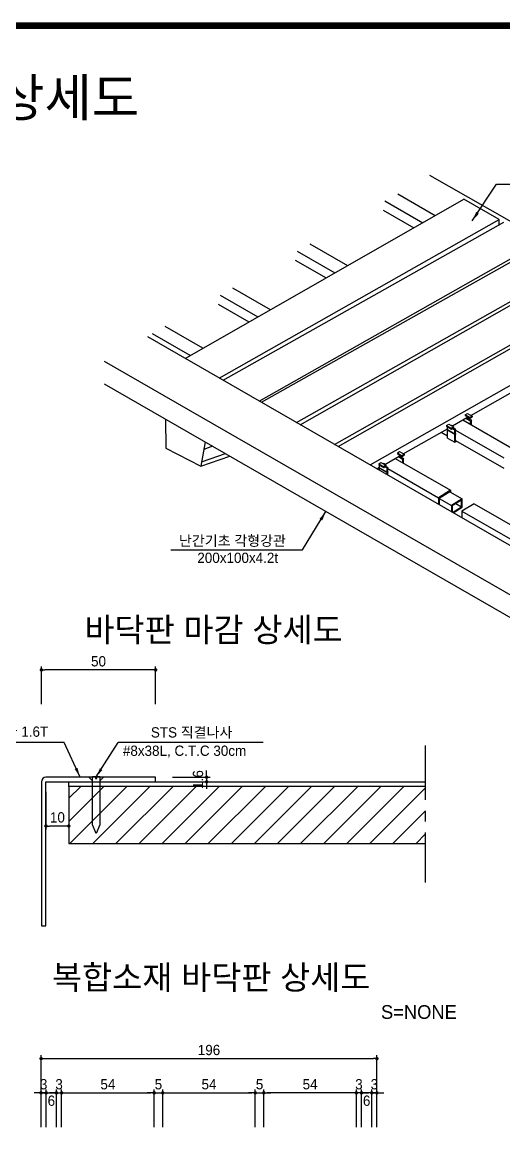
# Model space of a CAD drawing. Header units: millimetres. Extents: x 173610 to 224070, y -281283 to -269403.
# Drawn here: x 203439 to 204844, y -272841 to -269593 of the extents above; entities that cross this region are included whole.
import ezdxf
from ezdxf.enums import TextEntityAlignment as Align

# ---------------------------------------------------------------- set-up
doc = ezdxf.new("R2010")
doc.units = ezdxf.units.MM
doc.linetypes.add('CENTER', pattern=[50.8, 31.75, -6.35, 6.35, -6.35])
for name, color, linetype in [('$.치수선-본선', 140, 'Continuous'), ('CA0021', 7, 'Continuous'), ('CENTER', 1, 'CENTER'), ('CS-DIML', 1, 'Continuous'), ('CX-BORD', 3, 'Continuous'), ('CX-BORD-LIN1', 4, 'Continuous'), ('CX-BORD-TEX1', 7, 'Continuous'), ('CX-BORD-TEX2', 6, 'Continuous'), ('CX-BORD-TEX3', 4, 'Continuous'), ('CZ-TEX1', 6, 'Continuous'), ('DIM01', 1, 'Continuous'), ('DIM1', 1, 'Continuous'), ('DIML', 1, 'Continuous'), ('LD', 1, 'Continuous'), ('TEXT02', 6, 'Continuous'), ('합성목재', 52, 'Continuous')]:
    doc.layers.add(name, color=color, linetype=linetype)
doc.layers.add('BM-BOX', color=7, linetype='Continuous', lineweight=13)
doc.styles.add('MLTMHTXT', font='Dotum_1.TTF')
doc.styles.add('TB_BTXT', font='H2GTRE_1.TTF')
doc.styles.add('TB_TEXT', font='')
doc.styles.add('TEXT', font='Dotum_1.TTF')
doc.styles.add('가는각진제목체', font='가는각진제목체.ttf')
doc.styles.add('돋움', font='Dotum_1.TTF')
doc.styles.get('TB_TEXT').set_extended_font_data('DotumChe')

# ---------------------------------------------------------------- blocks, each defined once
blk = doc.blocks.new('CXBLKA1')
at = {"layer": 'CX-BORD-LIN1', "const_width": 2}
blk.add_lwpolyline([(821, 20), (25, 20), (25, 574), (821, 574)], close=True, dxfattribs=at)
at = {"layer": 'CX-BORD-TEX1', "style": 'TB_BTXT'}
blk.add_attdef('UD_TITLE', text='', height=10, dxfattribs=at).set_placement((423, 553), align=Align.MIDDLE_CENTER)
at = {"layer": 'CX-BORD-TEX1', "style": 'MLTMHTXT', "width": 0.8, "flags": 4}
blk.add_attdef('EI_NAME', (69.69, 43.65), '', height=6, dxfattribs=at)
at = {"layer": 'CX-BORD-TEX1', "style": 'TB_BTXT', "flags": 4}
blk.add_attdef('CI_NAME', text='', height=5, dxfattribs=at).set_placement((85, 28), align=Align.MIDDLE_CENTER)
at = {"layer": 'CX-BORD-TEX2', "style": 'TB_BTXT'}
blk.add_attdef('PI_CNAME', text='', height=5, dxfattribs=at).set_placement((40, 552), align=Align.BOTTOM_LEFT)
blk.add_attdef('UD_SUBTITLE', text='', height=7, dxfattribs=at).set_placement((423, 538), align=Align.MIDDLE_CENTER)
at = {"layer": 'CX-BORD-TEX3', "style": 'TB_BTXT'}
blk.add_attdef('UD_CDNAME', text='', height=4, dxfattribs=at).set_placement((42, 544), align=Align.BOTTOM_LEFT)
at = {"layer": 'CX-BORD-TEX3', "style": 'TB_TEXT'}
for tag, height, p in [('PI_TITLE', 4.5, (243, 50)), ('DC_RNUM4', 3, (320, 52)), ('DC_RDATE4', 3.5, (353, 52.5)), ('DC_RAPP4', 3.5, (510, 52.5)), ('DC_RCHK4', 3.5, (550, 52.5)), ('DC_RDGN4', 3.5, (590, 52.5)), ('UD_CDIST', 4.5, (676, 50)), ('DC_RNUM3', 3, (320, 45)), ('DC_RDATE3', 3.5, (353, 45.4)), ('DC_RAPP3', 3.5, (510, 45.4)), ('DC_RCHK3', 3.5, (550, 45.4)), ('DC_RDGN3', 3.5, (590, 45.4)), ('FI_NAME', 4.5, (781, 44.87)), ('PI_CDNAME', 4.5, (243, 38)), ('DC_RNUM2', 3, (320, 38)), ('DC_RDATE2', 3.5, (353, 38.5)), ('DC_RAPP2', 3.5, (510, 38.5)), ('DC_RCHK2', 3.5, (550, 38.5)), ('DC_RDGN2', 3.5, (590, 38.5)), ('DA_HSCALE', 4.5, (658.5, 38)), ('DA_VSCALE', 4.5, (693, 38)), ('DI_TITLE', 4.5, (781, 37.87)), ('DC_RNUM1', 3, (320, 31)), ('DC_RDATE1', 3.5, (353, 31.5)), ('DC_RAPP1', 3.5, (510, 31.5)), ('DC_RCHK1', 3.5, (550, 31.5)), ('DC_RDGN1', 3.5, (590, 31.5)), ('DI_SUBTITLE', 3.5, (781, 30.87)), ('PA_CCLASS', 4.5, (204, 26.5)), ('PI_STAGE', 4.5, (283, 26.5)), ('DI_DRWNO', 4.5, (676, 26.5))]:
    blk.add_attdef(tag, text='', height=height, dxfattribs=at).set_placement(p, align=Align.MIDDLE_CENTER)
for tag, p in [('DC_RDES4', (377, 52.5)), ('DC_RDES3', (377, 45.4)), ('DC_RDES2', (377, 38.5)), ('DC_RDES1', (377, 31.5))]:
    blk.add_attdef(tag, text='', height=3.5, dxfattribs=at).set_placement(p, align=Align.MIDDLE_LEFT)
at = {"layer": 'CX-BORD-TEX3', "style": 'TB_TEXT', "flags": 1}
for tag, p in [('PI_ID', (24, 16)), ('PI_CCODE', (31, 16)), ('PA_DSDATE', (47, 16)), ('PA_DEDATE', (64, 16)), ('PA_CSDATE', (81, 16)), ('PA_CEDATE', (98, 16)), ('PA_CFDATE', (114, 16)), ('EI_ENAME', (132, 16)), ('EI_DEPT', (146, 16)), ('EI_PERSON', (158, 16)), ('EI_EMAIL', (174, 16)), ('CI_CATEG', (189, 16)), ('CI_ROLE', (204, 16)), ('CI_ONAME', (216, 16)), ('CI_ADDR', (232, 16)), ('CI_TEL', (246, 16)), ('CI_FAX', (257, 16)), ('CI_HPADDR', (270, 16)), ('CI_CODE', (287, 16)), ('CI_DEPT', (300, 16)), ('CI_PERSON', (312, 16)), ('CI_EMAIL', (329, 16)), ('CI_PROLE', (342, 16)), ('DI_MANCODE', (357, 16)), ('DI_CATEG', (377, 16)), ('DI_LDATE', (392, 16)), ('DI_PCLASS', (407, 16)), ('DI_MMCLASS', (424, 16)), ('DI_MSCLASS', (443, 16)), ('DI_ECLASS', (462, 16)), ('DI_FNAME', (478, 16)), ('DC_ONAME', (493, 16)), ('DC_NNAME', (510, 16)), ('FI_CODE', (529, 16)), ('FI_CLASS', (545, 16)), ('FI_ICODE1', (563, 16)), ('FI_ICODE2', (581, 16)), ('------------', (597, 16))]:
    blk.add_attdef(tag, p, '', height=2, dxfattribs=at)
blk = doc.blocks.new('_Dot')
at = {"layer": 'DIML', "color": 140, "linetype": 'Continuous'}
blk.add_line((0, 0), (-1, 0), dxfattribs=at)
at = {"layer": 'DIML', "color": 140, "linetype": 'Continuous', "const_width": 0.5}
blk.add_lwpolyline([(-0.25, 0, 1), (0.25, 0, 1)], format="xyb", close=True, dxfattribs=at)

msp = doc.modelspace()

# ---------------------------------------------------------------- hatches: boundary and pattern name
h = msp.add_hatch()
h.set_pattern_fill('ANSI31', color=25, scale=15, style=0)
h.set_pattern_definition([(45, (-215148.155, -481790.48), (-33.6759605, 33.6759605), [])])
h.paths.add_polyline_path([(203574.8532, -271823.7266), (203574.8532, -271990.3933), (204614.7774, -271990.3933), (204614.7774, -271823.7266)])

# ---------------------------------------------------------------- linework, layer by layer
at = {"layer": '$.치수선-본선', "color": 140}
for p, q in [((203494.8532, -271583.7609), (203494.8532, -271473.7609)), ((203818.1866, -271483.7609), (203504.8532, -271483.7609)), ((203828.1866, -271583.7609), (203828.1866, -271473.7609)), ((203976.9765, -271787.06), (203976.9765, -271777.06)), ((203876.9765, -271797.06), (203986.9765, -271797.06)), ((203876.9765, -271810.3933), (203986.9765, -271810.3933)), ((203976.9765, -271797.06), (203976.9765, -271810.3933)), ((203976.9765, -271820.3933), (203976.9765, -271830.3933)), ((203508.1866, -271839.3827), (203508.1866, -271949.3827)), ((203574.8532, -271839.3827), (203574.8532, -271949.3827)), ((203564.8532, -271939.3827), (203518.1866, -271939.3827)), ((203493.8447, -272718.432), (203493.8447, -272608.432)), ((203503.8447, -272618.432), (204463.8447, -272618.432)), ((204473.8447, -272718.432), (204473.8447, -272608.432)), ((203483.8447, -272718.432), (203473.8447, -272718.432)), ((203498.8447, -272718.432), (203488.8447, -272718.432)), ((203493.8447, -272818.432), (203493.8447, -272708.432)), ((203493.8447, -272718.432), (203508.8447, -272718.432)), ((203508.8447, -272818.432), (203508.8447, -272708.432)), ((203508.8447, -272818.432), (203508.8447, -272708.432)), ((203508.8447, -272718.432), (203538.8447, -272718.432)), ((203518.8447, -272718.432), (203528.8447, -272718.432)), ((203528.8447, -272718.432), (203518.8447, -272718.432)), ((203538.8447, -272818.432), (203538.8447, -272708.432)), ((203538.8447, -272818.432), (203538.8447, -272708.432)), ((203538.8447, -272718.432), (203553.8447, -272718.432)), ((203548.8447, -272718.432), (203558.8447, -272718.432)), ((203553.8447, -272818.432), (203553.8447, -272708.432)), ((203553.8447, -272818.432), (203553.8447, -272708.432)), ((203563.8447, -272718.432), (203573.8447, -272718.432)), ((203563.8447, -272718.432), (203813.8447, -272718.432)), ((203813.8447, -272718.432), (203803.8447, -272718.432)), ((203823.8447, -272818.432), (203823.8447, -272708.432)), ((203823.8447, -272818.432), (203823.8447, -272708.432)), ((203823.8447, -272718.432), (203848.8447, -272718.432)), ((203848.8447, -272818.432), (203848.8447, -272708.432)), ((203848.8447, -272818.432), (203848.8447, -272708.432)), ((203858.8447, -272718.432), (203868.8447, -272718.432)), ((203858.8447, -272718.432), (204108.8447, -272718.432)), ((204108.8447, -272718.432), (204098.8447, -272718.432)), ((204118.8447, -272818.432), (204118.8447, -272708.432)), ((204118.8447, -272818.432), (204118.8447, -272708.432)), ((204118.8447, -272718.432), (204143.8447, -272718.432)), ((204143.8447, -272818.432), (204143.8447, -272708.432)), ((204143.8447, -272818.432), (204143.8447, -272708.432)), ((204153.8447, -272718.432), (204163.8447, -272718.432)), ((204403.8447, -272718.432), (204153.8447, -272718.432)), ((204403.8447, -272718.432), (204393.8447, -272718.432)), ((204418.8447, -272718.432), (204408.8447, -272718.432)), ((204413.8447, -272818.432), (204413.8447, -272708.432)), ((204413.8447, -272818.432), (204413.8447, -272708.432)), ((204428.8447, -272718.432), (204413.8447, -272718.432)), ((204428.8447, -272818.432), (204428.8447, -272708.432)), ((204428.8447, -272818.432), (204428.8447, -272708.432)), ((204458.8447, -272718.432), (204428.8447, -272718.432)), ((204448.8447, -272718.432), (204438.8447, -272718.432)), ((204438.8447, -272718.432), (204448.8447, -272718.432)), ((204458.8447, -272818.432), (204458.8447, -272708.432)), ((204458.8447, -272818.432), (204458.8447, -272708.432)), ((204473.8447, -272718.432), (204458.8447, -272718.432)), ((204468.8447, -272718.432), (204478.8447, -272718.432)), ((204473.8447, -272818.432), (204473.8447, -272708.432)), ((204483.8447, -272718.432), (204493.8447, -272718.432))]:
    msp.add_line(p, q, dxfattribs=at)
for p, q in [((206195.1108, -270934.2791), (204627.8348, -270039.9753)), ((204534.4612, -270093.9509), (204644.1118, -270157.1201)), ((203914.1349, -270574.2313), (204726.9157, -270109.8056)), ((204497.1851, -270114.6289), (204607.6004, -270178.2386)), ((204830.8587, -270168.7764), (204727.1314, -270109.928)), ((204013.6156, -270631.5416), (204830.8587, -270168.7764)), ((204491.9729, -270141.3688), (204581.8383, -270193.1398)), ((204830.8587, -270184.2852), (204830.8587, -270168.7764)), ((204025.0807, -270638.1466), (204844.473, -270176.6168)), ((204130.3933, -270698.8167), (204948.329, -270235.6414)), ((204136.6441, -270702.4177), (204956.7801, -270240.4444)), ((204241.0219, -270261.0014), (204351.0279, -270324.3753)), ((204277.8886, -270240.0876), (204387.5392, -270303.2568)), ((204235.4004, -270287.5055), (204325.2657, -270339.2764)), ((204239.4122, -270761.6219), (205058.094, -270298.0242)), ((204250.3132, -270767.902), (205067.1185, -270303.1531)), ((204350.0408, -270825.3545), (205169.4797, -270361.3281)), ((204016.022, -270389.5671), (204125.8956, -270452.8647)), ((204052.7563, -270368.577), (204162.4069, -270431.7462)), ((204360.9488, -270831.6386), (205178.5093, -270366.4599)), ((204010.4004, -270416.0712), (204100.2658, -270467.8421)), ((204453.8216, -270885.1421), (205272.0162, -270419.6027)), ((203854.7708, -270480.4589), (203964.4214, -270543.6281)), ((203803.9426, -270510.75), (205207.3402, -271319.2406)), ((203818.0365, -270501.449), (203927.9101, -270564.7467)), ((203678.3661, -270582.5048), (205076.793, -271388.1318)), ((203678.3661, -270648.6291), (205079.0898, -271455.5792)), ((204747.9493, -270740.5318), (204904.9299, -270651.2124)), ((204694.1979, -270771.1155), (204736.5578, -270747.0134)), ((204724.5274, -270753.8585), (204879.3326, -270843.041)), ((204550.849, -270852.6787), (204679.4545, -270779.5042)), ((204703.4076, -270783.844), (204843.8221, -270864.7361)), ((204661.5273, -270789.7045), (204679.4545, -270800.0323)), ((204703.4076, -270813.8316), (204843.8221, -270894.7237)), ((203959.5551, -270888.5517), (204044.4473, -270859.5267)), ((203961.8776, -270875.9749), (204031.7893, -270852.2344)), ((204496.4695, -270883.6197), (204538.7863, -270859.5422)), ((204527.2132, -270866.1271), (204688.9032, -270959.2759)), ((204473.6836, -270896.5845), (204481.683, -270892.033)), ((204505.6361, -270895.8492), (204653.3927, -270980.9711)), ((204688.9032, -270959.2759), (204653.3927, -270980.9711)), ((204653.3927, -270980.9711), (204653.3927, -271000.1141)), ((204686.5503, -270964.0576), (204655.781, -270982.8561)), ((204686.5503, -270964.0576), (204722.4657, -270984.7483)), ((204655.781, -270982.8561), (204655.781, -271001.49)), ((204655.781, -270982.8561), (204691.6964, -271003.5468)), ((204704.3143, -270998.2649), (204720.6181, -271007.6574)), ((204757.3873, -270998.7293), (204721.8769, -271020.4244)), ((204757.3873, -270998.7293), (205472.6305, -271410.7774)), ((204721.8769, -271020.4244), (205437.12, -271432.4725)), ((204721.8769, -271020.4244), (204721.8769, -271039.5675))]:
    msp.add_line(p, q)
at = {"color": 25}
for points in [[(204614.7774, -271823.7266), (203574.8532, -271823.7266), (203574.8532, -271810.3933), (204614.7774, -271810.3933)], [(204614.7774, -271823.7266), (203574.8532, -271823.7266), (203574.8532, -271990.3933), (204614.7774, -271990.3933)]]:
    msp.add_lwpolyline(points, dxfattribs=at)
at = {"layer": 'CA0021', "color": 0}
msp.add_line((203993.8597, -270830.3834), (203968.5457, -270839.8662), dxfattribs=at)
at = {"layer": 'CENTER', "ltscale": 5}
msp.add_line((204614.7774, -271704.1825), (204614.7774, -272104.3271), dxfattribs=at)
at = {"layer": 'DIM01'}
for p, q in [((204822.5228, -270066.1108), (205228.6125, -270066.1108)), ((204256.9266, -271132.6702), (204324.9869, -271021.1442)), ((203872.1394, -271132.6702), (204256.9266, -271132.6702)), ((203560.8802, -271695.9204), (203187.3035, -271695.9204)), ((203607.1632, -271795.279), (203560.8802, -271695.9204)), ((203654.8532, -271795.6377), (203719.2512, -271695.9204)), ((204141.8272, -271695.9204), (203719.2512, -271695.9204))]:
    msp.add_line(p, q, dxfattribs=at)
at = {"layer": 'DIM01', "extrusion": (0, 0, -1)}
for points in [[(-203600.0449, -271769.6366), (-203607.1632, -271795.279), (-203592.1132, -271773.3313)], [(-203672.7693, -271775.9599), (-203654.8532, -271795.6377), (-203665.4189, -271771.2129)]]:
    msp.add_solid(points, dxfattribs=at)
at = {"layer": 'DIM1'}
msp.add_line((204751.9881, -270172.7144), (204822.5228, -270066.1108), dxfattribs=at)
at = {"layer": 'LD', "extrusion": (0, 0, -1)}
for points in [[(-204771.3305, -270151.9382), (-204751.9881, -270172.7144), (-204763.5467, -270146.788)], [(-204314.3845, -271047.4761), (-204324.9869, -271021.1442), (-204306.4176, -271042.6141)]]:
    msp.add_solid(points, dxfattribs=at)
at = {"layer": 'TEXT02', "color": 0}
for p, q in [((204724.9847, -270754.3669), (204724.9847, -270753.5983)), ((204731.4726, -270738.6853), (204737.8046, -270734.6875)), ((204731.4726, -270738.6853), (204737.0788, -270741.915)), ((204731.4726, -270738.6853), (204731.4726, -270740.6465)), ((204731.4726, -270740.6465), (204736.6397, -270743.6233)), ((204733.426, -270748.7953), (204744.9456, -270755.4317)), ((204735.8539, -270747.4139), (204736.5578, -270747.8194)), ((204736.5578, -270744.5498), (204736.5578, -270750.5995)), ((204737.8046, -270734.6875), (204751.4779, -270742.5646)), ((204738.8346, -270745.3232), (204738.8346, -270751.9112)), ((204738.8346, -270751.88), (204740.9699, -270750.33)), ((204739.2017, -270743.138), (204745.6055, -270746.8272)), ((204740.9606, -270750.3368), (204747.526, -270753.8817)), ((204740.9677, -270746.1166), (204745.6055, -270748.7884)), ((204740.9699, -270746.559), (204740.9699, -270750.33)), ((204744.9456, -270755.4317), (204747.526, -270753.8817)), ((204751.4779, -270742.5646), (204745.6055, -270746.8272)), ((204745.6055, -270748.7884), (204751.4779, -270744.5522)), ((204745.6055, -270746.8272), (204745.6055, -270748.7884)), ((204747.526, -270753.8817), (204749.3828, -270756.8106)), ((204751.4779, -270742.5646), (204751.4779, -270744.56)), ((204677.0083, -270770.0736), (204683.3404, -270766.0758)), ((204677.0083, -270770.0736), (204691.8298, -270778.6123)), ((204677.0083, -270770.0736), (204677.0083, -270772.0349)), ((204677.0083, -270772.0349), (204691.8298, -270780.5735)), ((204679.6665, -270773.5663), (204679.4545, -270773.7825)), ((204679.4545, -270781.7797), (204679.4545, -270773.7825)), ((204679.4545, -270781.7797), (204701.2723, -270794.3488)), ((204679.4545, -270806.692), (204679.4545, -270782.8386)), ((204679.4545, -270782.8386), (204701.2723, -270795.4077)), ((204683.3404, -270766.0758), (204697.7023, -270774.3497)), ((204690.33, -270770.0714), (204691.1299, -270769.4908)), ((204697.7023, -270774.3497), (204691.8298, -270778.6123)), ((204691.8298, -270780.5735), (204697.7023, -270776.3373)), ((204691.8298, -270778.6123), (204691.8298, -270780.5735)), ((204692.1057, -270771.0943), (204692.9055, -270770.5137)), ((204694.241, -270771.1655), (204694.241, -270772.3557)), ((204694.5204, -270778.6326), (204699.4154, -270781.4526)), ((204696.6764, -270777.0773), (204701.5508, -270779.9027)), ((204697.7023, -270774.3497), (204697.7023, -270776.3451)), ((204699.4154, -270781.4526), (204701.5508, -270779.9027)), ((204699.4154, -270781.4526), (204701.2723, -270783.5736)), ((204701.2723, -270794.3488), (204701.2723, -270783.5736)), ((204701.5508, -270779.9027), (204703.4076, -270782.8316)), ((204703.4076, -270793.4337), (204703.4076, -270782.8316)), ((204744.9456, -270755.4317), (204746.8025, -270757.5527)), ((204746.8025, -270766.936), (204746.8025, -270757.5527)), ((204749.3828, -270768.4226), (204749.3828, -270756.8106)), ((204679.4545, -270806.692), (204701.2723, -270819.2611)), ((204701.2723, -270819.2611), (204701.2723, -270795.4077)), ((204701.2723, -270819.2611), (204706.8826, -270815.8335)), ((204703.4076, -270814.9329), (204703.4076, -270796.3227)), ((204703.4076, -270814.9329), (204704.3354, -270814.3661)), ((204533.701, -270850.4455), (204540.0331, -270846.4477)), ((204533.701, -270850.4455), (204539.3072, -270853.6752)), ((204533.701, -270850.4455), (204533.701, -270852.4067)), ((204540.0331, -270846.4477), (204553.7064, -270854.3248)), ((204479.2367, -270881.8338), (204485.5688, -270877.836)), ((204479.2367, -270881.8338), (204494.0583, -270890.3725)), ((204479.2367, -270881.8338), (204479.2367, -270883.7951)), ((204479.2367, -270883.7951), (204494.0583, -270892.3337)), ((204485.5688, -270877.836), (204499.9308, -270886.1099)), ((204492.5585, -270881.8316), (204493.3584, -270881.251)), ((204494.3341, -270882.8545), (204495.134, -270882.2739)), ((204496.4695, -270882.9257), (204496.4695, -270884.1159)), ((204533.701, -270852.4067), (204538.8682, -270855.3835)), ((204536.3257, -270860.9422), (204547.1741, -270867.1919)), ((204538.7536, -270859.5608), (204538.7863, -270859.5796)), ((204538.7863, -270856.31), (204538.7863, -270862.3597)), ((204541.0631, -270857.0834), (204541.0631, -270863.6713)), ((204541.0631, -270863.6401), (204543.1984, -270862.0902)), ((204541.4301, -270854.8982), (204547.8339, -270858.5874)), ((204543.189, -270862.097), (204549.7544, -270865.6419)), ((204543.1962, -270857.8768), (204547.8339, -270860.5486)), ((204543.1984, -270858.3192), (204543.1984, -270862.0902)), ((204547.1741, -270867.1919), (204549.7544, -270865.6419)), ((204547.1741, -270867.1919), (204549.0309, -270869.3129)), ((204553.7064, -270854.3248), (204547.8339, -270858.5874)), ((204547.8339, -270860.5486), (204553.7064, -270856.3124)), ((204547.8339, -270858.5874), (204547.8339, -270860.5486)), ((204549.0309, -270878.6962), (204549.0309, -270869.3129)), ((204549.7544, -270865.6419), (204551.6113, -270868.5708)), ((204551.6113, -270880.1827), (204551.6113, -270868.5708)), ((204553.7064, -270854.3248), (204553.7064, -270856.3202)), ((204481.895, -270885.3265), (204481.683, -270885.5427)), ((204481.683, -270893.5399), (204481.683, -270885.5427)), ((204481.683, -270893.5399), (204503.5007, -270906.109)), ((204481.683, -270901.193), (204481.683, -270894.5988)), ((204481.683, -270894.5988), (204503.5007, -270907.1679)), ((204499.9308, -270886.1099), (204494.0583, -270890.3725)), ((204494.0583, -270892.3337), (204499.9308, -270888.0974)), ((204494.0583, -270890.3725), (204494.0583, -270892.3337)), ((204496.7488, -270890.3928), (204501.6439, -270893.2128)), ((204498.9049, -270888.8375), (204503.7792, -270891.6629)), ((204499.9308, -270886.1099), (204499.9308, -270888.1053)), ((204501.6439, -270893.2128), (204503.7792, -270891.6629)), ((204501.6439, -270893.2128), (204503.5007, -270895.3338)), ((204503.5007, -270906.109), (204503.5007, -270895.3338)), ((204503.5007, -270913.7621), (204503.5007, -270907.1679)), ((204503.7792, -270891.6629), (204505.6361, -270894.5918)), ((204505.6361, -270905.1939), (204505.6361, -270894.5918)), ((204505.6361, -270914.9922), (204505.6361, -270908.0829))]:
    msp.add_line(p, q, dxfattribs=at)
for centre, radius, start, end in [((204744.8121, -270744.8129), 8.2585, 159.4574234, 181.8256504), ((204747.0889, -270745.5863), 8.2585, 162.7549406, 181.8256504), ((204749.2242, -270746.2959), 8.2585, 178.7563872, 181.8256504), ((204679.2183, -270782.3091), 0.5798, 294.045438, 65.954562), ((204690.2978, -270774.4507), 5.0292, 48.2987841, 80.4766257), ((204692.8521, -270772.3173), 1.8044, 39.6667463, 88.3015989), ((204700.57, -270794.8782), 0.8795, 322.9857867, 37.0142133), ((204702.0553, -270794.8782), 1.9787, 313.1114411, 46.8885589), ((204492.5263, -270886.2109), 5.0292, 48.2987841, 80.4766257), ((204495.0805, -270884.0775), 1.8044, 39.6667463, 88.3015989), ((204547.0405, -270856.5731), 8.2585, 159.4574234, 181.8256504), ((204549.3173, -270857.3465), 8.2585, 162.7549406, 181.8256504), ((204551.4527, -270858.0561), 8.2585, 178.7563872, 181.8256504), ((204481.4467, -270894.0693), 0.5798, 294.045438, 65.954562), ((204502.7985, -270906.6384), 0.8795, 322.9857867, 37.0142133), ((204504.2838, -270906.6384), 1.9787, 313.1114411, 46.8885589)]:
    msp.add_arc(centre, radius, start, end, dxfattribs=at)
at = {"layer": '합성목재', "color": 0}
for p, q in [((203856.6404, -270751.332), (203857.9194, -270836.805)), ((203972.5626, -270818.1142), (203959.5551, -270888.5517)), ((203857.9194, -270836.805), (203959.5551, -270888.5517)), ((204688.9032, -270959.2759), (204688.9032, -270965.4131)), ((204722.4657, -270984.7483), (204691.6964, -271003.5468)), ((204691.6964, -271003.5468), (204691.6964, -271022.1807)), ((204720.6181, -270988.304), (204693.6297, -271004.7926)), ((204693.6297, -271004.7926), (204693.6297, -271023.2944)), ((204694.3471, -271023.7077), (204720.6181, -271007.6574)), ((204696.1946, -271024.7721), (204722.4657, -271008.7218)), ((204720.6181, -271007.6574), (204720.6181, -270988.304)), ((204722.4657, -271008.7218), (204722.4657, -270984.7483)), ((203633.5199, -271797.06), (203633.5199, -271795.6377)), ((203633.5199, -271795.6377), (203652.7199, -271795.6377)), ((203644.1866, -271807.7266), (203633.5199, -271797.06)), ((203652.7199, -271797.06), (203633.5199, -271797.06)), ((203665.5199, -271795.6377), (203644.1866, -271795.6377)), ((203644.1866, -271935.5751), (203644.1866, -271795.6377)), ((203652.7199, -271795.6377), (203652.7199, -271800.6155)), ((203652.7199, -271800.6155), (203656.9866, -271800.6155)), ((203656.9866, -271800.6155), (203656.9866, -271795.6377)), ((203656.9866, -271795.6377), (203676.1866, -271795.6377)), ((203676.1866, -271797.06), (203656.9866, -271797.06)), ((203665.5199, -271795.6377), (203665.5199, -271935.5751)), ((203676.1866, -271797.06), (203665.5199, -271807.7266)), ((203676.1866, -271795.6377), (203676.1866, -271797.06)), ((203654.8532, -271961.3266), (203644.1866, -271935.5751)), ((203665.5199, -271935.5751), (203654.8532, -271961.3266))]:
    msp.add_line(p, q, dxfattribs=at)
msp.add_lwpolyline([(203828.1866, -271810.3933), (203828.1866, -271797.06), (203508.1866, -271797.06, 0.414213562), (203494.8532, -271810.3933), (203494.8532, -272230.3933), (203508.1866, -272230.3933), (203508.1866, -271810.3933), (203828.1866, -271810.3933)], format="xyb", dxfattribs=at)

# ---------------------------------------------------------------- block references
at = {"layer": 'CS-DIML', "color": 1, "xscale": 10, "yscale": 10, "zscale": 10}
for p, rotation in [((203494.8532, -271483.7609), 180), ((203976.9765, -271797.06), 270), ((203976.9765, -271810.3933), 90), ((203508.1866, -271939.3827), 180), ((203493.8447, -272618.432), 180), ((203508.8447, -272718.432), 180), ((203538.8447, -272718.432), 180), ((203553.8447, -272718.432), 180), ((203553.8447, -272718.432), 180), ((203848.8447, -272718.432), 180), ((203848.8447, -272718.432), 180), ((204143.8447, -272718.432), 180), ((204143.8447, -272718.432), 180), ((204428.8447, -272718.432), 180), ((204458.8447, -272718.432), 180), ((204473.8447, -272718.432), 180)]:
    msp.add_blockref('_Dot', p, dxfattribs=dict(at, rotation=rotation))
for p in [(203828.1866, -271483.7609), (203574.8532, -271939.3827), (204473.8447, -272618.432), (203493.8447, -272718.432), (203508.8447, -272718.432), (203538.8447, -272718.432), (203823.8447, -272718.432), (203823.8447, -272718.432), (204118.8447, -272718.432), (204118.8447, -272718.432), (204413.8447, -272718.432), (204413.8447, -272718.432), (204428.8447, -272718.432), (204458.8447, -272718.432)]:
    msp.add_blockref('_Dot', p, dxfattribs=at)
at = {"layer": 'CX-BORD'}
ref = msp.add_blockref('CXBLKA1', (198839.6593, -275343.0251), dxfattribs=dict(at, xscale=10, yscale=10, zscale=10))
ref.add_attrib('UD_TITLE', '확장보도 바닥판 상세도 ', dxfattribs={"layer": 'CX-BORD-TEX1', "height": 110, "style": 'TB_BTXT'}).set_placement((203069.6593, -269813.0251), align=Align.MIDDLE_CENTER)

# ---------------------------------------------------------------- texts
at = {"layer": '$.치수선-본선', "color": 140, "char_height": 30, "attachment_point": 5, "style": 'TEXT'}
for s, insert in [('\\A1;50', (203661.5199, -271458.7406)), ('\\A1;10', (203541.5199, -271914.3623)), ('\\A1;196', (203983.8447, -272593.4117)), ('\\A1;3', (203501.3447, -272693.4117)), ('\\A1;3', (203546.3447, -272693.4117)), ('\\A1;54', (203688.8447, -272693.4117)), ('\\A1;5', (203836.3447, -272693.4117)), ('\\A1;54', (203983.8447, -272693.4117)), ('\\A1;5', (204131.3447, -272693.4117)), ('\\A1;54', (204278.8447, -272693.4117)), ('\\A1;3', (204421.3447, -272693.4117)), ('\\A1;3', (204466.3447, -272693.4117)), ('\\A1;6', (203523.8447, -272741.4542)), ('\\A1;6', (204443.8447, -272741.4542))]:
    msp.add_mtext(s, dxfattribs=dict(at, insert=insert))
at = {"layer": '$.치수선-본선', "color": 140, "insert": (203951.9561, -271803.7266), "char_height": 30, "attachment_point": 5, "rotation": 90, "style": 'TEXT'}
msp.add_mtext('\\A1;1.6', dxfattribs=at)
at = {"layer": 'BM-BOX', "style": '가는각진제목체'}
msp.add_text('S=NONE', height=40, dxfattribs=at).set_placement((204596.3491, -272502.3316), align=Align.CENTER)
at = {"layer": 'CZ-TEX1', "style": 'TB_BTXT'}
msp.add_text('바닥판 마감 상세도', height=70, dxfattribs=at).set_placement((203996.986, -271366.654), align=Align.MIDDLE_CENTER)
msp.add_text('복합소재 바닥판 상세도', height=70, dxfattribs=at).set_placement((203990.2886, -272416.0775), align=Align.CENTER)
at = {"layer": 'TEXT02', "color": 7, "style": '돋움'}
for s, p in [('EGI 철판앵글 1.6T', (203196.1457, -271678.9121)), ('STS 직결나사', (203814.2623, -271681.0308)), ('#8x38L, C.T.C 30cm', (203732.57, -271734.6345))]:
    msp.add_text(s, height=30, rotation=0.004947, dxfattribs=at).set_placement(p)
at = {"layer": 'TEXT02', "color": 7, "char_height": 30, "attachment_point": 7, "rotation": 0.004947, "style": '돋움'}
for s, insert in [('난간기초 각형강관', (203896.1405, -271124.664)), ('200x100x4.2t', (203949.8177, -271171.8329))]:
    msp.add_mtext(s, dxfattribs=dict(at, insert=insert))

doc.saveas('drawing.dxf')
